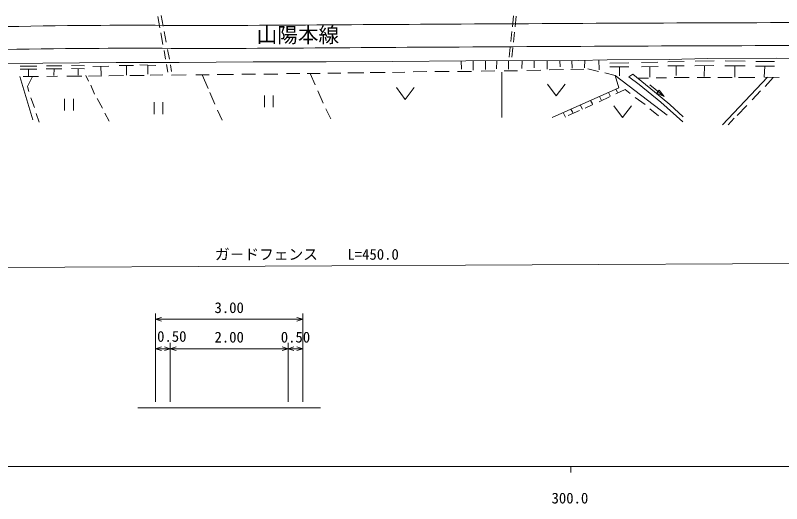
# Model space of a CAD drawing. Units: millimetres, scale not verified. Extents: x 40000 to 680000, y 20000 to 380000.
# Drawn here: x 273692 to 403793, y 198715 to 281561 of the extents above; entities that cross this region are included whole.
import ezdxf
from ezdxf.enums import TextEntityAlignment as Align

# ---------------------------------------------------------------- set-up
doc = ezdxf.new("R2010")
doc.units = ezdxf.units.MM
doc.header["$LTSCALE"] = 1000
for name, color, linetype, lineweight in [('M-BGD', 7, 'Continuous', 13), ('M-BMK-HTXT', 7, 'Continuous', 13), ('M-STR-HTXT', 7, 'Continuous', 13), ('M-TTL-BAND', 7, 'Continuous', 13)]:
    doc.layers.add(name, color=color, linetype=linetype, lineweight=lineweight)
doc.layers.add('M-BGD-HTXT', color=7, linetype='Continuous')
doc.styles.add('ＭＳ ゴシック', font='')
doc.styles.get('ＭＳ ゴシック').set_extended_font_data('MS Gothic')

# ---------------------------------------------------------------- blocks, each defined once
blk = doc.blocks.new('田')
at = {"color": 7, "linetype": 'Continuous', "lineweight": 13}
for p, q in [((-0.75, 1), (-0.75, -1)), ((0.75, -1), (0.75, 1))]:
    blk.add_line(p, q, dxfattribs=at)
blk = doc.blocks.new('畑')
at = {"color": 7, "linetype": 'Continuous', "lineweight": 13}
for p, q in [((-1.5, 1), (0, -1)), ((0, -1), (1.5, 1))]:
    blk.add_line(p, q, dxfattribs=at)

msp = doc.modelspace()

# ---------------------------------------------------------------- linework, layer by layer
at = {"layer": 'M-BGD'}
for p, q in [((297881, 281372), (298231, 279458)), ((298477, 281561), (298814, 279714)), ((358085, 279596), (358282, 281479)), ((358550, 279620), (358741, 281446)), ((298390, 278587), (298755, 276593)), ((298979, 278813), (299313, 276985)), ((357824, 277102), (358005, 278834)), ((358279, 277032), (358454, 278705)), ((357546, 274441), (357727, 276167)), ((358011, 274460), (358178, 276061)), ((298933, 275614), (299204, 274132)), ((299532, 275786), (299841, 274098)), ((266102, 273365), (278346, 273451)), ((278346, 273451), (290818, 273536)), ((290818, 273536), (301516, 273565)), ((299372, 273215), (299611, 271908)), ((301516, 273565), (314074, 273651)), ((314074, 273651), (326460, 273680)), ((326460, 273680), (337760, 273737)), ((337760, 273737), (350146, 273823)), ((349449, 272426), (349397, 273817)), ((350146, 273823), (369254, 273908)), ((351394, 272287), (351432, 273828)), ((353517, 272376), (353504, 273838)), ((355386, 272503), (355462, 273846)), ((357420, 272439), (357407, 273855)), ((359658, 272528), (359759, 273866)), ((361793, 272630), (361781, 273875)), ((363993, 273885), (363980, 272452)), ((366141, 273894), (366167, 272808)), ((368163, 273903), (368201, 272579)), ((369254, 273908), (374146, 274023)), ((370362, 273934), (370324, 272681)), ((372752, 273990), (372791, 272312)), ((374146, 274023), (384673, 274051)), ((374632, 273465), (377858, 273476)), ((379996, 273557), (382788, 273637)), ((384458, 273693), (387239, 273704)), ((384673, 274051), (391224, 274252)), ((389085, 273796), (392312, 273830)), ((391224, 274252), (402895, 274280)), ((394187, 273830), (397585, 273796)), ((399401, 273756), (402593, 273756)), ((402895, 274280), (413450, 274223)), ((274536, 272927), (277339, 272949)), ((274542, 272431), (277345, 272454)), ((275943, 272442), (275957, 271285)), ((278944, 272494), (281576, 272506)), ((278963, 272977), (281595, 272988)), ((280260, 272500), (280216, 271374)), ((283248, 273024), (285422, 272967)), ((283255, 272545), (285430, 272488)), ((284343, 272516), (284360, 271400)), ((286850, 272903), (289562, 272960)), ((288206, 272932), (288289, 271412)), ((291347, 273028), (293761, 273051)), ((292554, 273040), (292561, 271387)), ((294834, 273138), (297546, 273069)), ((296190, 273103), (296209, 271578)), ((300012, 273163), (300221, 272019)), ((337725, 271888), (339842, 271945)), ((341240, 271964), (343554, 272015)), ((344927, 272053), (347349, 272053)), ((348760, 272034), (351125, 272053)), ((352803, 272091), (355092, 272148)), ((356678, 272118), (358948, 272137)), ((360511, 272175), (362927, 272270)), ((364338, 272308), (366728, 272347)), ((368000, 272372), (370186, 272436)), ((370898, 272474), (372691, 272041)), ((374635, 272814), (377862, 272826)), ((376249, 272820), (376258, 271303)), ((380008, 272804), (382800, 272884)), ((381404, 272844), (381430, 271086)), ((384468, 272985), (387248, 272997)), ((385858, 272991), (385880, 271340)), ((389068, 273001), (392295, 273035)), ((390682, 273018), (390641, 271162)), ((394170, 273001), (397568, 272966)), ((395869, 272984), (395829, 271048)), ((399355, 272955), (402547, 272955)), ((400951, 272955), (400844, 271086)), ((274470, 271180), (276669, 263825)), ((275017, 271186), (277623, 271174)), ((276606, 271179), (275754, 269483)), ((279029, 271205), (280860, 271244)), ((282424, 271263), (284960, 271263)), ((285646, 271377), (286142, 270405)), ((286142, 271244), (288373, 271282)), ((289594, 271301), (292054, 271339)), ((293160, 271358), (295582, 271377)), ((296593, 271396), (298748, 271453)), ((300197, 271434), (302695, 271472)), ((304323, 271472), (306573, 271472)), ((305403, 271472), (306420, 269159)), ((307983, 271548), (310729, 271519)), ((312160, 271576), (314477, 271605)), ((315907, 271576), (318253, 271605)), ((319740, 271691), (321971, 271691)), ((323259, 271691), (325461, 271719)), ((323722, 271697), (324613, 269745)), ((326721, 271754), (328953, 271735)), ((330154, 271792), (332862, 271811)), ((333930, 271869), (336466, 271869)), ((356270, 271908), (356297, 264203)), ((373797, 271800), (375539, 271380)), ((375539, 271380), (376175, 269283)), ((375539, 271380), (384343, 264645)), ((377869, 271139), (378498, 271596)), ((379585, 269804), (377869, 271139)), ((378498, 271596), (382217, 268564)), ((379387, 270929), (381159, 270912)), ((382475, 270980), (384267, 270980)), ((385545, 271018), (388100, 270999)), ((389454, 270999), (391724, 271037)), ((392963, 271018), (395366, 271018)), ((401387, 271049), (393741, 263005)), ((396472, 270999), (399257, 271018)), ((400941, 271061), (403382, 270997)), ((400987, 269470), (402368, 271024)), ((275754, 269483), (276008, 268618)), ((286486, 269699), (287153, 268211)), ((383285, 266829), (379585, 269804)), ((381420, 269748), (383823, 267777)), ((306700, 268447), (307565, 266501)), ((325032, 268766), (325973, 266669)), ((364815, 264216), (376175, 269283)), ((374373, 268479), (374669, 267903)), ((375628, 268230), (377249, 268974)), ((375642, 269045), (375924, 268531)), ((378050, 268326), (377249, 268974)), ((382217, 268564), (384810, 266447)), ((382613, 268354), (383020, 268851)), ((383823, 267777), (382613, 268354)), ((383823, 267777), (383020, 268851)), ((398775, 267220), (400225, 268746)), ((276320, 267576), (276930, 265923)), ((287573, 267449), (288507, 265789)), ((371335, 267124), (371652, 266573)), ((372786, 266896), (374674, 267773)), ((372853, 267801), (373152, 267251)), ((378927, 267620), (380605, 266419)), ((387023, 263491), (383285, 266829)), ((308003, 265465), (308823, 263749)), ((326418, 265702), (327232, 263999)), ((367523, 264550), (369468, 265408)), ((368015, 265644), (368338, 265055)), ((369612, 266356), (369974, 265657)), ((370422, 265828), (371718, 266438)), ((381387, 265713), (382875, 264531)), ((384810, 266447), (387042, 264350)), ((396239, 264569), (397898, 266266)), ((277248, 264880), (277756, 263444)), ((288907, 264950), (289613, 263615)), ((366694, 265054), (367109, 264284)), ((394713, 263005), (395743, 264092))]:
    msp.add_line(p, q, dxfattribs=at)
for points in [[(68208, 278180), (75487, 278272), (82765, 278374), (90044, 278457), (95751, 278521), (101458, 278571), (107165, 278628), (118664, 278743), (130163, 278890), (141663, 278971), (155401, 279068), (169139, 279066), (182877, 279143), (195063, 279211), (207249, 279358), (219435, 279401), (230805, 279441), (242177, 279323), (253547, 279401), (264597, 279476), (275644, 279776), (286694, 279851), (294868, 279907), (303042, 279826), (311216, 279851), (321643, 279883), (332070, 279985), (342496, 280044), (354725, 280114), (366954, 280183), (379183, 280237), (391283, 280291), (403383, 280333), (415484, 280366), (427069, 280397), (438654, 280430), (450240, 280430), (462061, 280431), (473882, 280377), (485703, 280366), (498168, 280355), (510633, 280323), (523098, 280366), (538648, 280420), (554197, 280581), (569746, 280689)], [(68189, 274324), (75370, 274402), (82551, 274484), (89732, 274559), (95439, 274619), (101146, 274674), (106852, 274731), (118352, 274846), (129851, 274993), (141351, 275074), (155088, 275171), (168827, 275169), (182564, 275246), (194751, 275314), (206936, 275460), (219122, 275503), (230493, 275543), (241864, 275426), (253235, 275503), (264284, 275578), (275332, 275879), (286382, 275954), (294555, 276009), (302730, 275928), (310904, 275954), (321331, 275986), (331757, 276087), (342184, 276147), (354413, 276217), (366642, 276286), (378871, 276340), (390971, 276393), (403071, 276436), (415171, 276469), (426757, 276500), (438342, 276533), (449927, 276533), (461749, 276533), (473570, 276479), (485391, 276469), (497856, 276457), (510321, 276425), (522786, 276469), (538335, 276522), (553884, 276684), (569434, 276792)]]:
    msp.add_open_spline(points, degree=3, knots=[0, 0, 0, 0, 1, 1, 1, 2, 2, 2, 3, 3, 3, 4, 4, 4, 5, 5, 5, 6, 6, 6, 7, 7, 7, 8, 8, 8, 9, 9, 9, 10, 10, 10, 11, 11, 11, 12, 12, 12, 13, 13, 13, 14, 14, 14, 15, 15, 15, 15], dxfattribs=at)
at = {"layer": 'M-BMK-HTXT'}
msp.add_lwpolyline([(294500, 215000), (297500, 215000), (300000, 215000), (320000, 215000), (322500, 215000), (325500, 215000)], dxfattribs=at)
at = {"layer": 'M-STR-HTXT'}
for p, q in [((546941, 240221), (99429, 237876)), ((297500, 216000), (297500, 231000)), ((297500, 230000), (298500, 230300)), ((322500, 230000), (321500, 230300)), ((322500, 216000), (322500, 231000)), ((297500, 230000), (322500, 230000)), ((297500, 230000), (298500, 229700)), ((322500, 230000), (321500, 229700)), ((297500, 216000), (297500, 226000)), ((297500, 225000), (298500, 225300)), ((300000, 225000), (299000, 225300)), ((300000, 216000), (300000, 226000)), ((300000, 216000), (300000, 226000)), ((300000, 225000), (301000, 225300)), ((320000, 225000), (319000, 225300)), ((320000, 216000), (320000, 226000)), ((320000, 216000), (320000, 226000)), ((320000, 225000), (321000, 225300)), ((322500, 225000), (321500, 225300)), ((322500, 216000), (322500, 226000)), ((297500, 225000), (300000, 225000)), ((297500, 225000), (298500, 224700)), ((300000, 225000), (299000, 224700)), ((300000, 225000), (320000, 225000)), ((300000, 225000), (301000, 224700)), ((320000, 225000), (319000, 224700)), ((320000, 225000), (322500, 225000)), ((320000, 225000), (321000, 224700)), ((322500, 225000), (321500, 224700))]:
    msp.add_line(p, q, dxfattribs=at)
at = {"layer": 'M-TTL-BAND'}
for p, q in [((40000, 205000), (579000, 205000)), ((368000, 205000), (368000, 204000))]:
    msp.add_line(p, q, dxfattribs=at)

# ---------------------------------------------------------------- block references
at = {"layer": 'M-BGD', "xscale": 1000, "yscale": 1000}
for name, p in [('畑', (365517, 268877)), ('畑', (339900, 268298)), ('田', (282811, 266394)), ('田', (298000, 265815)), ('田', (316730, 266973)), ('畑', (376780, 265209))]:
    msp.add_blockref(name, p, dxfattribs=at)

# ---------------------------------------------------------------- texts
at = {"layer": 'M-BGD-HTXT', "style": 'ＭＳ ゴシック'}
msp.add_text('山陽本線', height=2566, rotation=359.984, dxfattribs=at).set_placement((321659, 276174), align=Align.BOTTOM_CENTER)
at = {"layer": 'M-STR-HTXT', "style": 'ＭＳ ゴシック'}
msp.add_text('ガ－ドフェンス\u3000\u3000L=450.0', height=1833, rotation=359.996, dxfattribs=at).set_placement((323182, 239549), align=Align.BOTTOM_CENTER)
for s, p in [('3.00', (310000, 230500)), ('0.50', (300255, 225627)), ('2.00', (310000, 225500)), ('0.50', (321250, 225500))]:
    msp.add_text(s, height=1833, dxfattribs=at).set_placement(p, align=Align.BOTTOM_CENTER)
at = {"layer": 'M-TTL-BAND', "style": 'ＭＳ ゴシック'}
msp.add_text('300.0', height=1833, dxfattribs=at).set_placement((367844, 198195), align=Align.BOTTOM_CENTER)

doc.saveas('drawing.dxf')
